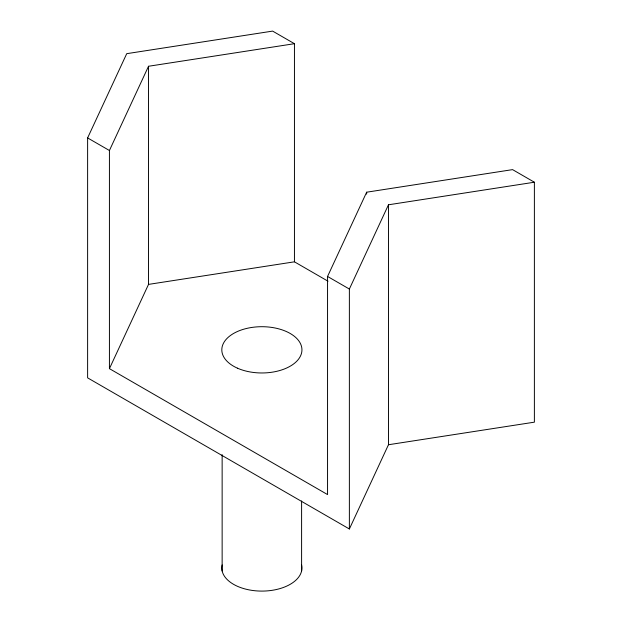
<?xml version="1.0" encoding="UTF-8"?>
<svg xmlns="http://www.w3.org/2000/svg" width="622" height="622" viewBox="0 0 622 622"><rect width="100%" height="100%" fill="white"/><g stroke="black" fill="none" stroke-linecap="round" stroke-linejoin="round"><path stroke-width="0.93" d="M388.47 444.738L534.384 422.167L534.384 182.223L388.47 204.793L388.47 444.738L349.37 528.98L87.616 377.857L87.616 137.921L126.717 53.671L272.63 31.1L294.447 43.696L294.447 261.823L328.004 281.198M534.384 182.223L512.575 169.627L366.653 192.198L327.553 276.448L327.553 494.576L109.425 368.644L109.425 150.508L148.526 66.266L294.447 43.696M109.425 368.644L148.526 284.394L148.526 66.266M349.37 528.98L349.37 289.043L388.47 204.793M148.526 284.394L294.447 261.823M87.616 137.921L109.425 150.508M327.553 276.448L349.37 289.043M366.653 192.198L366.653 194.142M301.6 500.959L301.6 570.98M222.14 454.643L222.14 570.98M301.6 564.939A40.072 23.138 0 0 1 261.87 591.094A40.072 23.138 0 0 1 222.14 564.939M237.472 368.185A40.072 23.138 0 0 0 301.6 352.853A40.072 23.138 0 0 0 246.537 328.463A40.072 23.138 0 0 0 237.472 368.185"/></g></svg>
